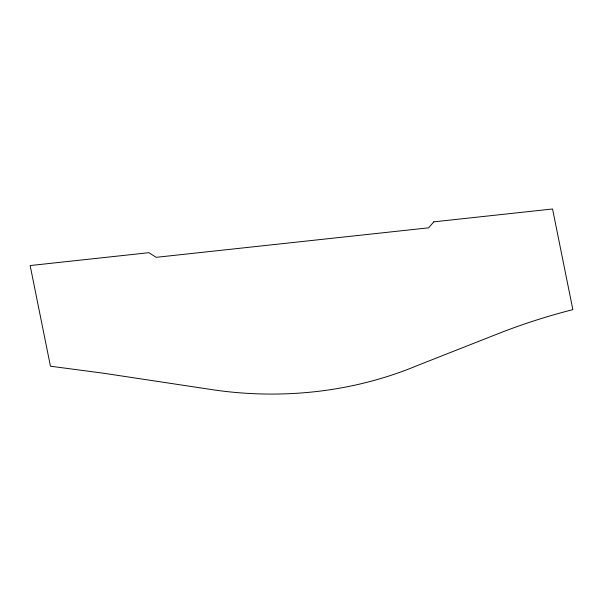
<?xml version="1.0" encoding="UTF-8"?>
<svg xmlns="http://www.w3.org/2000/svg" width="603" height="603" viewBox="0 0 603 603"><rect width="100%" height="100%" fill="white"/><g stroke="black" fill="none" stroke-linecap="round" stroke-linejoin="round"><path stroke-width="0.9" d="M433.791 221.851L428.635 227.821L156.2 257.323L148.911 252.695L30.15 265.554L50.448 366.209L103.452 373.219L211.412 389.546A339.579 285.762 7.3 0 0 417.216 365.584L498.07 333.723A583.395 490.932 7.3 0 1 572.85 309.641L552.552 208.985L433.791 221.851"/></g></svg>
